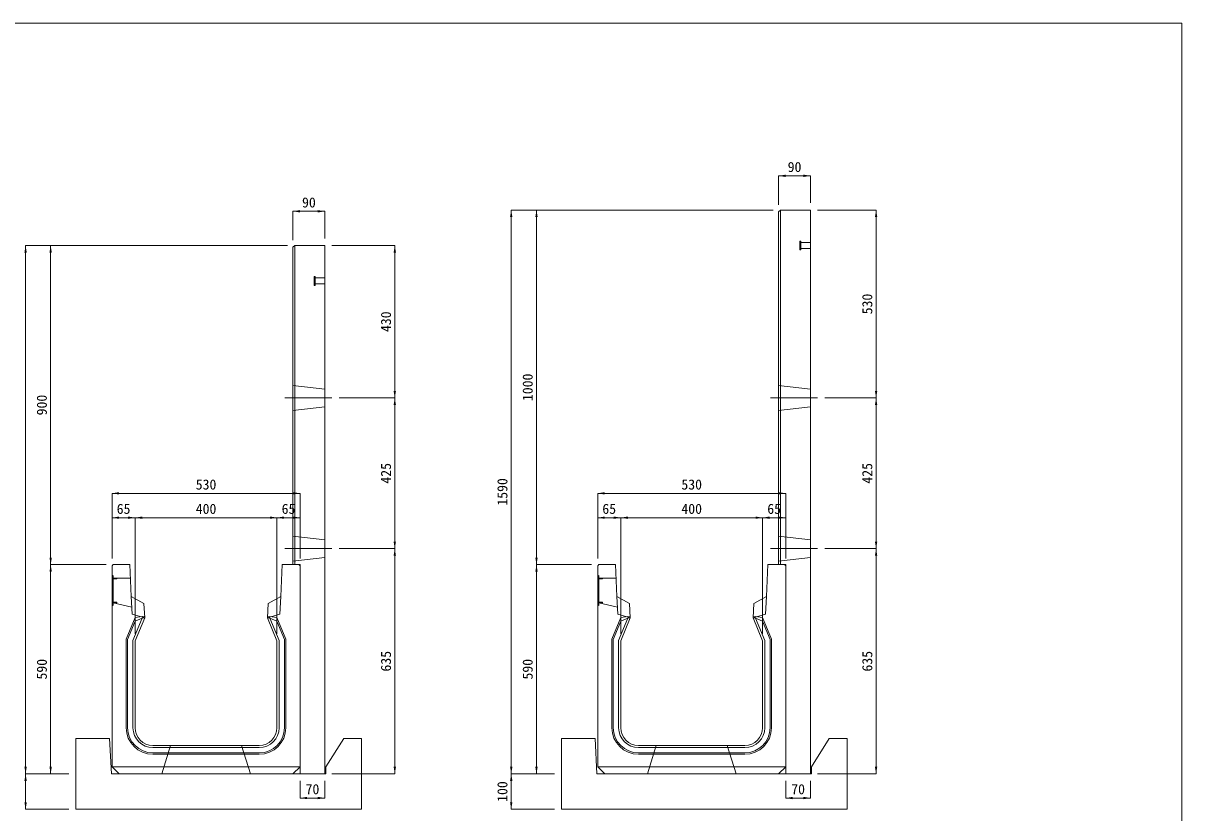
# Model space of a CAD drawing. Units: millimetres at full size. Extents: x -7442 to 51876, y 9625 to 40052.
# Drawn here: x 30236 to 33503, y 36446 to 38673 of the extents above; entities that cross this region are included whole.
import ezdxf
from ezdxf.enums import TextEntityAlignment as Align

# ---------------------------------------------------------------- set-up
doc = ezdxf.new("R2010")
doc.units = ezdxf.units.MM
doc.header["$LTSCALE"] = 16
for name, pattern in [('DASHED', [7.5, 6, -1.5]), ('USER1', [13.5, 7.5, -6]), ('USER2', [285.75, 190.5, -31.75, 31.75, -31.75])]:
    doc.linetypes.add(name, pattern=pattern)
for name, color, linetype, lineweight in [('HOLE', 7, 'DASHED', 9), ('KIJUN', 5, 'Continuous', 9), ('WWAY', 5, 'Continuous', 9), ('寸法線', 7, 'Continuous', 9), ('本体', 2, 'Continuous', 13), ('補助線', 8, 'Continuous', 9), ('ｲﾝｻｰﾄ', 3, 'USER1', 9)]:
    doc.layers.add(name, color=color, linetype=linetype, lineweight=lineweight)
doc.styles.add('ＭＳ ゴシック', font='')
doc.styles.get('ＭＳ ゴシック').set_extended_font_data('MS Gothic')

# ---------------------------------------------------------------- blocks, each defined once
blk = doc.blocks.new('filled_arrow')
at = {"color": 0, "linetype": 'Continuous', "lineweight": -2}
blk.add_solid([(7.5, 1.25), (0, 0), (7.5, -1.25)], dxfattribs=at)

msp = doc.modelspace()

# ---------------------------------------------------------------- linework, layer by layer
at = {"layer": 'HOLE'}
for points in [[(30651.94, 36636.12), (30851.94, 36636.12), (30876.94, 36556.12), (30626.94, 36556.12)], [(32020.99, 36636.12), (32220.99, 36636.12), (32245.99, 36556.12), (31995.99, 36556.12)]]:
    msp.add_lwpolyline(points, close=True, dxfattribs=at)
at = {"layer": 'KIJUN'}
for p, q in [((30552.06, 36996.59), (30552.19, 36986.46)), ((30571.94, 36994.92), (30578.94, 36996.12)), ((30931.93, 36994.92), (30924.94, 36996.12)), ((30951.82, 36996.59), (30951.69, 36986.46)), ((31921.11, 36996.59), (31921.24, 36986.46)), ((31941, 36994.92), (31947.99, 36996.12)), ((32300.99, 36994.92), (32293.99, 36996.12)), ((32320.87, 36996.59), (32320.74, 36986.46)), ((30957.94, 36932.32), (30957.94, 36686.12)), ((32326.99, 36932.32), (32326.99, 36686.12)), ((30901.94, 36636.12), (30601.94, 36636.12)), ((30901.94, 36630.12), (30601.94, 36630.12)), ((32270.99, 36636.12), (31970.99, 36636.12)), ((32270.99, 36630.12), (31970.99, 36630.12)), ((30601.94, 36615.12), (30901.94, 36615.12)), ((30601.94, 36611.12), (30901.94, 36611.12)), ((31970.99, 36615.12), (32270.99, 36615.12)), ((31970.99, 36611.12), (32270.99, 36611.12))]:
    msp.add_line(p, q, dxfattribs=at)
at = {"layer": 'KIJUN', "color": 7, "lineweight": 13}
for p, q in [((30901.94, 36636.12), (30601.94, 36636.12)), ((32270.99, 36636.12), (31970.99, 36636.12))]:
    msp.add_line(p, q, dxfattribs=at)
at = {"layer": 'KIJUN', "color": 7}
for p, q in [((30486.94, 36576.12), (31016.94, 36576.12)), ((31855.99, 36576.12), (32385.99, 36576.12))]:
    msp.add_line(p, q, dxfattribs=at)
at = {"layer": 'KIJUN', "color": 7, "lineweight": 13}
for points in [[(30551.94, 36686.12), (30551.94, 36931.12), (30578.94, 36996.12), (30576.94, 37036.12), (30540.94, 37056.12), (30536.94, 37146.12), (30489.94, 37146.12), (30486.94, 37143.12), (30486.94, 36576.12), (30506.94, 36556.12)], [(30506.94, 36556.12), (30996.94, 36556.12), (31016.94, 36576.12), (31016.94, 37143.12), (31013.94, 37146.12), (30966.94, 37146.12), (30962.94, 37056.12), (30926.94, 37036.12), (30924.94, 36996.12), (30951.94, 36931.12), (30951.94, 36686.12)], [(31920.99, 36686.12), (31920.99, 36931.12), (31947.99, 36996.12), (31945.99, 37036.12), (31909.99, 37056.12), (31905.99, 37146.12), (31858.99, 37146.12), (31855.99, 37143.12), (31855.99, 36576.12), (31875.99, 36556.12)], [(31875.99, 36556.12), (32365.99, 36556.12), (32385.99, 36576.12), (32385.99, 37143.12), (32382.99, 37146.12), (32335.99, 37146.12), (32331.99, 37056.12), (32295.99, 37036.12), (32293.99, 36996.12), (32320.99, 36931.12), (32320.99, 36686.12)]]:
    msp.add_lwpolyline(points, dxfattribs=at)
at = {"layer": 'KIJUN', "color": 7, "linetype": 'DASHED', "lineweight": 13}
for points in [[(30578.94, 36996.12), (30543.61, 37006.12), (30540.94, 37056.12)], [(30924.94, 36996.12), (30960.27, 37006.12), (30962.94, 37056.12)], [(31947.99, 36996.12), (31912.66, 37006.12), (31909.99, 37056.12)], [(32293.99, 36996.12), (32329.32, 37006.12), (32331.99, 37056.12)]]:
    msp.add_lwpolyline(points, dxfattribs=at)
at = {"layer": 'KIJUN'}
for points in [[(30578.94, 36996.12), (30578.69, 37001.15), (30552.06, 36996.59), (30526.94, 36936.11), (30526.94, 36686.12)], [(30545.94, 36686.12), (30545.94, 36932.32), (30571.94, 36994.92), (30552.19, 36986.46), (30530.94, 36935.31), (30530.94, 36686.12)], [(30551.94, 36686.12), (30551.94, 36931.12), (30578.94, 36996.12)], [(30976.94, 36686.12), (30976.94, 36936.11), (30951.82, 36996.59), (30925.19, 37001.15), (30924.94, 36996.12), (30951.94, 36931.12), (30951.94, 36686.12)], [(30972.94, 36686.12), (30972.94, 36935.31), (30951.69, 36986.46), (30931.93, 36994.92), (30957.94, 36932.32)], [(31947.99, 36996.12), (31947.74, 37001.15), (31921.11, 36996.59), (31895.99, 36936.11), (31895.99, 36686.12)], [(31914.99, 36686.12), (31914.99, 36932.32), (31941, 36994.92), (31921.24, 36986.46), (31899.99, 36935.31), (31899.99, 36686.12)], [(31920.99, 36686.12), (31920.99, 36931.12), (31947.99, 36996.12)], [(32345.99, 36686.12), (32345.99, 36936.11), (32320.87, 36996.59), (32294.24, 37001.15), (32293.99, 36996.12), (32320.99, 36931.12), (32320.99, 36686.12)], [(32341.99, 36686.12), (32341.99, 36935.31), (32320.74, 36986.46), (32300.99, 36994.92), (32326.99, 36932.32)]]:
    msp.add_lwpolyline(points, dxfattribs=at)
for centre, radius, start, end in [((30601.94, 36686.12), 75, 180, 270), ((30601.94, 36686.12), 71, 180, 270), ((30601.94, 36686.12), 56, 180, 270), ((30601.94, 36686.12), 50, 180, 270), ((30901.94, 36686.12), 75, 270, 0), ((30901.94, 36686.12), 50, 270, 0), ((30901.94, 36686.12), 56, 270, 0), ((30901.94, 36686.12), 71, 270, 0), ((31970.99, 36686.12), 75, 180, 270), ((31970.99, 36686.12), 71, 180, 270), ((31970.99, 36686.12), 56, 180, 270), ((31970.99, 36686.12), 50, 180, 270), ((32270.99, 36686.12), 75, 270, 0), ((32270.99, 36686.12), 50, 270, 0), ((32270.99, 36686.12), 56, 270, 0), ((32270.99, 36686.12), 71, 270, 0)]:
    msp.add_arc(centre, radius, start, end, dxfattribs=at)
at = {"layer": 'KIJUN', "color": 7, "lineweight": 13}
for centre, start, end in [((30601.94, 36686.12), 180, 270), ((30901.94, 36686.12), 270, 0), ((31970.99, 36686.12), 180, 270), ((32270.99, 36686.12), 270, 0)]:
    msp.add_arc(centre, 50, start, end, dxfattribs=at)
at = {"layer": 'WWAY', "color": 7, "linetype": 'DASHED', "lineweight": 13}
for points in [[(30486.94, 37116.12), (30490.14, 37114.12), (30490.14, 37032.12), (30486.94, 37030.12)], [(30538.63, 37108.12), (30490.14, 37108.12), (30490.14, 37114.12), (30486.94, 37116.12)], [(31855.99, 37116.12), (31859.19, 37114.12), (31859.19, 37032.12), (31855.99, 37030.12)], [(31907.68, 37108.12), (31859.19, 37108.12), (31859.19, 37114.12), (31855.99, 37116.12)], [(30486.94, 37030.12), (30490.14, 37032.12), (30490.14, 37038.12), (30542.54, 37026.12)], [(31855.99, 37030.12), (31859.19, 37032.12), (31859.19, 37038.12), (31911.59, 37026.12)]]:
    msp.add_lwpolyline(points, dxfattribs=at)
at = {"layer": 'WWAY'}
for points in [[(30488.14, 37113.12), (30490.14, 37113.12), (30490.14, 37033.12), (30488.14, 37033.12)], [(30490.14, 37108.12), (30500.14, 37108.12), (30500.14, 37106.12), (30490.14, 37106.12)], [(31857.19, 37113.12), (31859.19, 37113.12), (31859.19, 37033.12), (31857.19, 37033.12)], [(31859.19, 37108.12), (31869.19, 37108.12), (31869.19, 37106.12), (31859.19, 37106.12)], [(30490.14, 37040.12), (30500.14, 37040.12), (30500.14, 37038.12), (30490.14, 37038.12)], [(31859.19, 37040.12), (31869.19, 37040.12), (31869.19, 37038.12), (31859.19, 37038.12)]]:
    msp.add_lwpolyline(points, close=True, dxfattribs=at)
at = {"layer": '寸法線'}
for p, q in [((32365.99, 38242.56), (32455.99, 38242.56)), ((32365.99, 38161.12), (32365.99, 38242.56)), ((32455.99, 38166.12), (32455.99, 38242.56)), ((30996.94, 38142.56), (31086.94, 38142.56)), ((30996.94, 38061.12), (30996.94, 38142.56)), ((31086.94, 38066.12), (31086.94, 38142.56)), ((31612.26, 36556.12), (31612.26, 38146.12)), ((32350.99, 38146.12), (31612.26, 38146.12)), ((31683.47, 37146.12), (31683.47, 38146.12)), ((32350.99, 38146.12), (31683.47, 38146.12)), ((32475.99, 38146.12), (32640.83, 38146.12)), ((32640.83, 37616.12), (32640.83, 38146.12)), ((30243.2, 36556.12), (30243.2, 38046.12)), ((30981.94, 38046.12), (30243.2, 38046.12)), ((30313.85, 37146.12), (30313.85, 38046.12)), ((30981.94, 38046.12), (30313.85, 38046.12)), ((31106.94, 38046.12), (31283.99, 38046.12)), ((31283.99, 37616.12), (31283.99, 38046.12)), ((31126.94, 37616.12), (31283.99, 37616.12)), ((31126.94, 37616.12), (31283.99, 37616.12)), ((31283.99, 37191.12), (31283.99, 37616.12)), ((32495.99, 37616.12), (32640.83, 37616.12)), ((32495.99, 37616.12), (32640.83, 37616.12)), ((32640.83, 37191.12), (32640.83, 37616.12)), ((30486.94, 37347.13), (31016.94, 37347.13)), ((30486.94, 37163.12), (30486.94, 37347.13)), ((31016.94, 37163.12), (31016.94, 37347.13)), ((31855.99, 37347.13), (32385.99, 37347.13)), ((31855.99, 37163.12), (31855.99, 37347.13)), ((32385.99, 37163.12), (32385.99, 37347.13)), ((30486.94, 37278.46), (30551.94, 37278.46)), ((30486.94, 37163.12), (30486.94, 37278.46)), ((30551.94, 37278.46), (30951.94, 37278.46)), ((30551.94, 36951.12), (30551.94, 37278.46)), ((30551.94, 36951.12), (30551.94, 37278.46)), ((30951.94, 36951.12), (30951.94, 37278.46)), ((30951.94, 37278.46), (31016.94, 37278.46)), ((30951.94, 36951.12), (30951.94, 37278.46)), ((31016.94, 37163.12), (31016.94, 37278.46)), ((31855.99, 37278.46), (31920.99, 37278.46)), ((31855.99, 37163.12), (31855.99, 37278.46)), ((31920.99, 37278.46), (32320.99, 37278.46)), ((31920.99, 36951.12), (31920.99, 37278.46)), ((31920.99, 36951.12), (31920.99, 37278.46)), ((32320.99, 36951.12), (32320.99, 37278.46)), ((32320.99, 37278.46), (32385.99, 37278.46)), ((32320.99, 36951.12), (32320.99, 37278.46)), ((32385.99, 37163.12), (32385.99, 37278.46)), ((31126.94, 37191.12), (31283.99, 37191.12)), ((31126.94, 37191.12), (31283.99, 37191.12)), ((31283.99, 36556.12), (31283.99, 37191.12)), ((32495.99, 37191.12), (32640.83, 37191.12)), ((32495.99, 37191.12), (32640.83, 37191.12)), ((32640.83, 36556.12), (32640.83, 37191.12)), ((30313.85, 36556.12), (30313.85, 37146.12)), ((30469.94, 37146.12), (30313.85, 37146.12)), ((30469.94, 37146.12), (30313.85, 37146.12)), ((31683.47, 36556.12), (31683.47, 37146.12)), ((31838.99, 37146.12), (31683.47, 37146.12)), ((31838.99, 37146.12), (31683.47, 37146.12)), ((30364.94, 36556.12), (30243.2, 36556.12)), ((30243.2, 36456.12), (30243.2, 36556.12)), ((30364.94, 36556.12), (30243.2, 36556.12)), ((30364.94, 36556.12), (30313.85, 36556.12)), ((31106.94, 36556.12), (31283.99, 36556.12)), ((31733.99, 36556.12), (31612.26, 36556.12)), ((31612.26, 36456.12), (31612.26, 36556.12)), ((31733.99, 36556.12), (31612.26, 36556.12)), ((31733.99, 36556.12), (31683.47, 36556.12)), ((32475.99, 36556.12), (32640.83, 36556.12)), ((31016.94, 36536.12), (31016.94, 36487.86)), ((31086.94, 36536.12), (31086.94, 36487.86)), ((32385.99, 36536.12), (32385.99, 36487.86)), ((32455.99, 36536.12), (32455.99, 36487.86)), ((31016.94, 36487.86), (31086.94, 36487.86)), ((32385.99, 36487.86), (32455.99, 36487.86)), ((30364.94, 36456.12), (30243.2, 36456.12)), ((31733.99, 36456.12), (31612.26, 36456.12))]:
    msp.add_line(p, q, dxfattribs=at)
at = {"layer": '寸法線', "linetype": 'USER2'}
for p, q in [((31106.94, 37616.12), (30974, 37616.12)), ((32475.99, 37616.12), (32343.05, 37616.12)), ((31106.94, 37191.12), (30974, 37191.12)), ((32475.99, 37191.12), (32343.05, 37191.12))]:
    msp.add_line(p, q, dxfattribs=at)
at = {"layer": '本体'}
for p, q in [((32365.99, 38141.12), (32370.99, 38146.12)), ((32365.99, 37146.12), (32365.99, 38141.12)), ((32370.99, 38146.12), (32455.99, 38146.12)), ((32455.99, 38146.12), (32455.99, 36556.12)), ((30996.94, 38041.12), (31001.94, 38046.12)), ((30996.94, 37146.12), (30996.94, 38041.12)), ((31001.94, 38046.12), (31086.94, 38046.12)), ((31086.94, 38046.12), (31086.94, 36556.12)), ((31016.94, 37146.12), (30996.94, 37146.12)), ((31016.94, 36556.12), (31016.94, 37146.12)), ((32385.99, 37146.12), (32365.99, 37146.12)), ((32385.99, 36556.12), (32385.99, 37146.12)), ((30384.94, 36656.12), (30384.94, 36456.12)), ((30479.94, 36656.12), (30384.94, 36656.12)), ((30484.94, 36556.12), (30479.94, 36656.12)), ((31139.94, 36656.12), (31089.94, 36576.13)), ((31189.94, 36656.12), (31139.94, 36656.12)), ((31189.94, 36656.12), (31189.94, 36456.12)), ((31753.99, 36656.12), (31753.99, 36456.12)), ((31848.99, 36656.12), (31753.99, 36656.12)), ((31853.99, 36556.12), (31848.99, 36656.12)), ((32508.99, 36656.12), (32458.99, 36576.13)), ((32558.99, 36656.12), (32508.99, 36656.12)), ((32558.99, 36656.12), (32558.99, 36456.12)), ((31089.94, 36556.12), (30484.94, 36556.12)), ((31086.94, 36556.12), (31016.94, 36556.12)), ((31089.94, 36576.13), (31089.94, 36556.12)), ((32458.99, 36556.12), (31853.99, 36556.12)), ((32455.99, 36556.12), (32385.99, 36556.12)), ((32458.99, 36576.13), (32458.99, 36556.12)), ((31189.94, 36456.12), (30384.94, 36456.12)), ((32558.99, 36456.12), (31753.99, 36456.12))]:
    msp.add_line(p, q, dxfattribs=at)
at = {"layer": '本体', "color": 4, "lineweight": 5}
for p, q in [((32370.99, 38146.12), (32370.99, 37146.12)), ((31001.94, 38046.12), (31001.94, 37146.12))]:
    msp.add_line(p, q, dxfattribs=at)
at = {"layer": '本体', "linetype": 'USER1', "lineweight": 9}
for p, q in [((30996.94, 37651.12), (31086.94, 37641.12)), ((32365.99, 37651.12), (32455.99, 37641.12)), ((30996.94, 37581.12), (31086.94, 37591.12)), ((32365.99, 37581.12), (32455.99, 37591.12)), ((30996.94, 37226.12), (31086.94, 37216.12)), ((32365.99, 37226.12), (32455.99, 37216.12)), ((30996.94, 37156.12), (31086.94, 37166.12)), ((32365.99, 37156.12), (32455.99, 37166.12))]:
    msp.add_line(p, q, dxfattribs=at)
at = {"layer": '補助線', "color": 1, "lineweight": 13}
msp.add_lwpolyline([(20374.36, 38673.09), (33502.72, 38673.09), (33502.72, 30881.96), (20374.36, 30881.96)], close=True, dxfattribs=at)
at = {"layer": 'ｲﾝｻｰﾄ'}
for p, q in [((32425.99, 38058.62), (32425.99, 38033.62)), ((32428.99, 38058.62), (32425.99, 38058.62)), ((32428.99, 38058.62), (32428.99, 38033.62)), ((32455.99, 38054.62), (32428.99, 38054.62)), ((32455.99, 38054.62), (32455.99, 38037.62)), ((32428.99, 38033.62), (32425.99, 38033.62)), ((32455.99, 38037.62), (32428.99, 38037.62)), ((31056.94, 37958.62), (31056.94, 37933.62)), ((31059.94, 37958.62), (31056.94, 37958.62)), ((31059.94, 37958.62), (31059.94, 37933.62)), ((31059.94, 37933.62), (31056.94, 37933.62)), ((31086.94, 37954.62), (31059.94, 37954.62)), ((31086.94, 37937.62), (31059.94, 37937.62)), ((31086.94, 37954.62), (31086.94, 37937.62))]:
    msp.add_line(p, q, dxfattribs=at)

# ---------------------------------------------------------------- block references
at = {"layer": '寸法線', "xscale": 2.67, "yscale": 2.67}
for p in [(32365.99, 38242.56), (30996.94, 38142.56), (30486.94, 37347.13), (31855.99, 37347.13), (30486.94, 37278.46), (30551.94, 37278.46), (30951.94, 37278.46), (31855.99, 37278.46), (31920.99, 37278.46), (32320.99, 37278.46), (31016.94, 36487.86), (32385.99, 36487.86)]:
    msp.add_blockref('filled_arrow', p, dxfattribs=at)
for p, rotation in [((32455.99, 38242.56), 180), ((31086.94, 38142.56), 180), ((31612.26, 38146.12), 270), ((31683.47, 38146.12), 270), ((32640.83, 38146.12), 270), ((30243.2, 38046.12), 270), ((30313.85, 38046.12), 270), ((31283.99, 38046.12), 270), ((31283.99, 37616.12), 90), ((32640.83, 37616.12), 90), ((31283.99, 37616.12), 270), ((32640.83, 37616.12), 270), ((31016.94, 37347.13), 180), ((32385.99, 37347.13), 180), ((30551.94, 37278.46), 180), ((30951.94, 37278.46), 180), ((31016.94, 37278.46), 180), ((31920.99, 37278.46), 180), ((32320.99, 37278.46), 180), ((32385.99, 37278.46), 180), ((31283.99, 37191.12), 90), ((32640.83, 37191.12), 90), ((31283.99, 37191.12), 270), ((32640.83, 37191.12), 270), ((30313.85, 37146.12), 90), ((30313.85, 37146.12), 270), ((31683.47, 37146.12), 90), ((31683.47, 37146.12), 270), ((30243.2, 36556.12), 90), ((30243.2, 36556.12), 270), ((30313.85, 36556.12), 90), ((31283.99, 36556.12), 90), ((31612.26, 36556.12), 90), ((31612.26, 36556.12), 270), ((31683.47, 36556.12), 90), ((32640.83, 36556.12), 90), ((31086.94, 36487.86), 180), ((32455.99, 36487.86), 180), ((30243.2, 36456.12), 90), ((31612.26, 36456.12), 90)]:
    msp.add_blockref('filled_arrow', p, dxfattribs=dict(at, rotation=rotation))

# ---------------------------------------------------------------- texts
at = {"layer": '寸法線', "style": 'ＭＳ ゴシック'}
for s, p in [('90', (32410.99, 38267.56)), ('90', (31041.94, 38167.56)), ('530', (30751.94, 37372.13)), ('530', (32120.99, 37372.13)), ('65', (30519.44, 37303.46)), ('400', (30751.94, 37303.46)), ('65', (30984.44, 37303.46)), ('65', (31888.49, 37303.46)), ('400', (32120.99, 37303.46)), ('65', (32353.49, 37303.46)), ('70', (31051.94, 36512.86)), ('70', (32420.99, 36512.86))]:
    msp.add_text(s, height=28.48, dxfattribs=at).set_placement(p, align=Align.MIDDLE_CENTER)
for s, p in [('530', (32615.83, 37881.12)), ('430', (31258.99, 37831.12)), ('1000', (31658.47, 37646.12)), ('900', (30288.85, 37596.12)), ('425', (31258.99, 37403.62)), ('425', (32615.83, 37403.62)), ('1590', (31587.26, 37351.12)), ('590', (30288.85, 36851.12)), ('635', (31258.99, 36873.62)), ('590', (31658.47, 36851.12)), ('635', (32615.83, 36873.62)), ('100', (31587.26, 36506.12))]:
    msp.add_text(s, height=28.48, rotation=90, dxfattribs=at).set_placement(p, align=Align.MIDDLE_CENTER)

doc.saveas('drawing.dxf')
